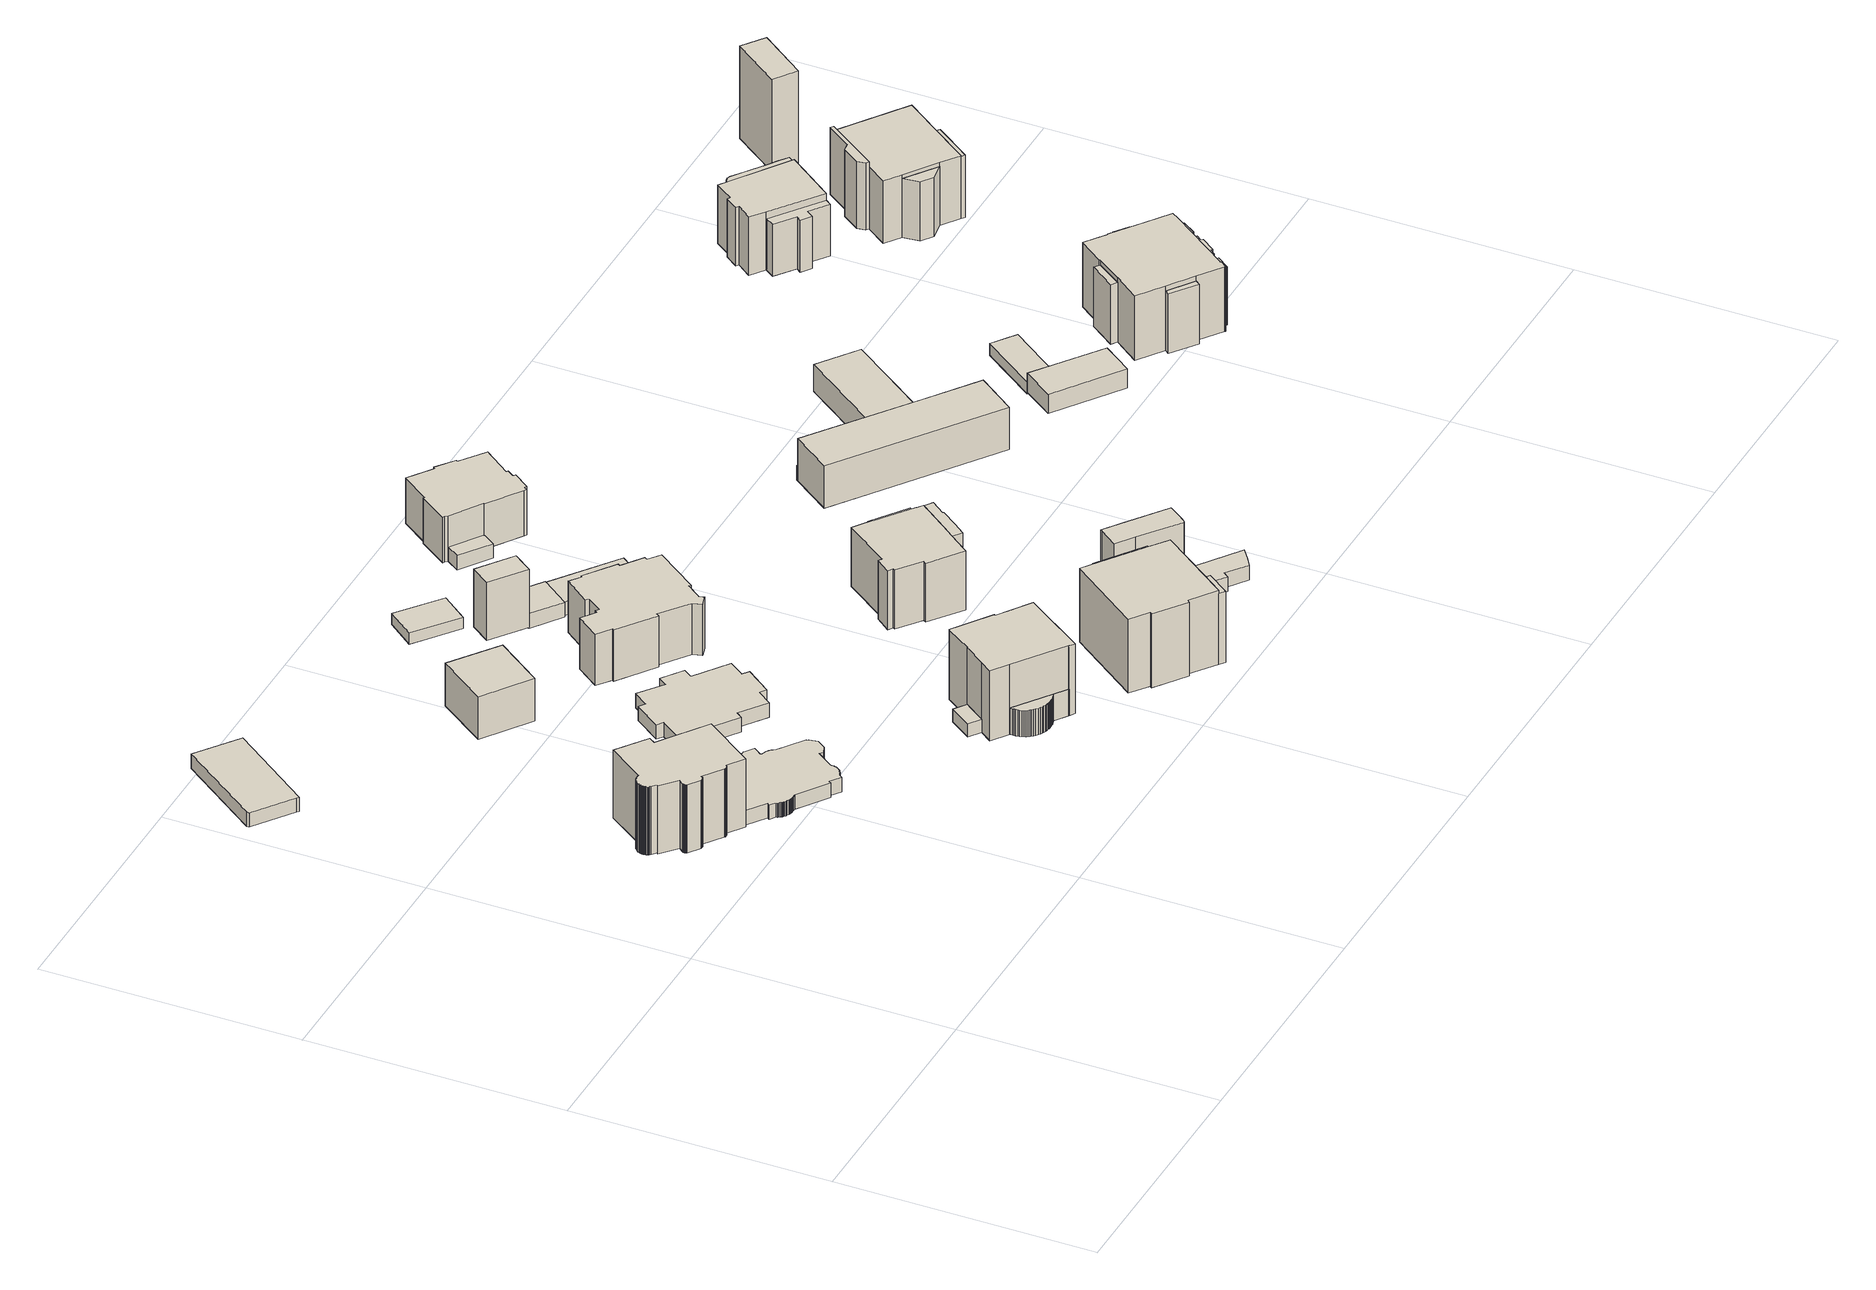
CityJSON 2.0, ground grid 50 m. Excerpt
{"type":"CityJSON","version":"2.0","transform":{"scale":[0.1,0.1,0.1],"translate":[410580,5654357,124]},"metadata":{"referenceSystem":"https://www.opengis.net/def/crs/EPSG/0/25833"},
"CityObjects":{
"building1":{"type":"Building","attributes":{"Dachtyp_tdc":"tdcFreeFormRoof","Gemeindeschluessel":14612000,"Dachneigung":44.2,"QualitaetDacherkennung":44,"Geometrietyp2DReferenz":"3000","measuredHeight":18.38,"function":"31001_9998","roofType":"5000"},"geometry":[{"type":"Solid","lod":"1","boundaries":[[[[0,1,2,3,4,5,6,7,8,9,10,11,12,13,14,15,16,17,18,19,20,21,22,23,24,25,26,27,28,29,30,31,32,33,34,35,36,37,38,39,40,41,42,43,44,45,46,47,48,49,50,51,52,53,54,55,56,57,58,59,60,61,62,63,64,65,66,67,68,69,70,71,72,73,74,75,76,77,78,79,80,81]],[[82,83,84,85,86,87,88,89,90,91,92,93,94,95,96,97,98,99,100,101,102,103,104,105,106,107,108,109,110,111,112,113,114,115,116,117,118,119,120,121,122,123,124,125,126,127,128,129,130,131,132,133,134,135,136,137,138,139,140,141,142,143,144,145,146,147,148,149,150,151,152,153,154,155,156,157,158,159,160,161,162,163]],[[81,83,82,0]],[[80,84,83,81]],[[79,85,84,80]],[[78,86,85,79]],[[77,87,86,78]],[[76,88,87,77]],[[75,89,88,76]],[[74,90,89,75]],[[73,91,90,74]],[[72,92,91,73]],[[71,93,92,72]],[[70,94,93,71]],[[69,95,94,70]],[[68,96,95,69]],[[67,97,96,68]],[[66,98,97,67]],[[65,99,98,66]],[[64,100,99,65]],[[63,101,100,64]],[[62,102,101,63]],[[61,103,102,62]],[[60,104,103,61]],[[59,105,104,60]],[[58,106,105,59]],[[57,107,106,58]],[[56,108,107,57]],[[55,109,108,56]],[[54,110,109,55]],[[53,111,110,54]],[[52,112,111,53]],[[51,113,112,52]],[[50,114,113,51]],[[49,115,114,50]],[[48,116,115,49]],[[47,117,116,48]],[[46,118,117,47]],[[45,119,118,46]],[[44,120,119,45]],[[43,121,120,44]],[[42,122,121,43]],[[41,123,122,42]],[[40,124,123,41]],[[39,125,124,40]],[[38,126,125,39]],[[37,127,126,38]],[[36,128,127,37]],[[35,129,128,36]],[[34,130,129,35]],[[33,131,130,34]],[[32,132,131,33]],[[31,133,132,32]],[[30,134,133,31]],[[29,135,134,30]],[[28,136,135,29]],[[27,137,136,28]],[[26,138,137,27]],[[25,139,138,26]],[[24,140,139,25]],[[23,141,140,24]],[[22,142,141,23]],[[21,143,142,22]],[[20,144,143,21]],[[19,145,144,20]],[[18,146,145,19]],[[17,147,146,18]],[[16,148,147,17]],[[15,149,148,16]],[[14,150,149,15]],[[13,151,150,14]],[[12,152,151,13]],[[11,153,152,12]],[[10,154,153,11]],[[9,155,154,10]],[[8,156,155,9]],[[7,157,156,8]],[[6,158,157,7]],[[5,159,158,6]],[[4,160,159,5]],[[3,161,160,4]],[[2,162,161,3]],[[1,163,162,2]],[[0,82,163,1]]]]}]},
"building2":{"type":"Building","attributes":{"Dachtyp_tdc":"tdcPolyFlatRoof","Gemeindeschluessel":14612000,"Dachneigung":0,"QualitaetDacherkennung":0,"Geometrietyp2DReferenz":"3000","BezugspunktDach":"2000","measuredHeight":3,"function":"31001_9998"},"geometry":[{"type":"Solid","lod":"1","boundaries":[[[[164,165,166,167,168,169]],[[170,171,172,173,174,175]],[[169,171,170,164]],[[168,172,171,169]],[[167,173,172,168]],[[166,174,173,167]],[[165,175,174,166]],[[164,170,175,165]]]]}]},
"building3":{"type":"Building","attributes":{"Dachtyp_tdc":"tdcPolyFlatRoof","Gemeindeschluessel":14612000,"Dachneigung":0,"QualitaetDacherkennung":0,"Geometrietyp2DReferenz":"3000","BezugspunktDach":"2000","measuredHeight":3,"function":"31001_9998"},"geometry":[{"type":"Solid","lod":"1","boundaries":[[[[176,177,178,179,180,181,182,183,184,185,186,187,188,189,190,191,192,193,194,195,196,197,198,199,200,201,202,203,204,205,206,207,208,209,210,211,212,213,214,215,216,217,218,219,220,221,222,223,224,225,226,227,228,229,230,231,232,233,234,235,236,237,238,239,240,241,242,243,244,245,246,247,248,249,250,251,252,253,254,255,256,257,258,259,260,261,262,263,264,265,266,267,268,269]],[[270,271,272,273,274,275,276,277,278,279,280,281,282,283,284,285,286,287,288,289,290,291,292,293,294,295,296,297,298,299,300,301,302,303,304,305,306,307,308,309,310,311,312,313,314,315,316,317,318,319,320,321,322,323,324,325,326,327,328,329,330,331,332,333,334,335,336,337,338,339,340,341,342,343,344,345,346,347,348,349,350,351,352,353,354,355,356,357,358,359,360,361,362,363]],[[269,271,270,176]],[[268,272,271,269]],[[267,273,272,268]],[[266,274,273,267]],[[265,275,274,266]],[[264,276,275,265]],[[263,277,276,264]],[[262,278,277,263]],[[261,279,278,262]],[[260,280,279,261]],[[259,281,280,260]],[[258,282,281,259]],[[257,283,282,258]],[[256,284,283,257]],[[255,285,284,256]],[[254,286,285,255]],[[253,287,286,254]],[[252,288,287,253]],[[251,289,288,252]],[[250,290,289,251]],[[249,291,290,250]],[[248,292,291,249]],[[247,293,292,248]],[[246,294,293,247]],[[245,295,294,246]],[[244,296,295,245]],[[243,297,296,244]],[[242,298,297,243]],[[241,299,298,242]],[[240,300,299,241]],[[239,301,300,240]],[[238,302,301,239]],[[237,303,302,238]],[[236,304,303,237]],[[235,305,304,236]],[[234,306,305,235]],[[233,307,306,234]],[[232,308,307,233]],[[231,309,308,232]],[[230,310,309,231]],[[229,311,310,230]],[[228,312,311,229]],[[227,313,312,228]],[[226,314,313,227]],[[225,315,314,226]],[[224,316,315,225]],[[223,317,316,224]],[[222,318,317,223]],[[221,319,318,222]],[[220,320,319,221]],[[219,321,320,220]],[[218,322,321,219]],[[217,323,322,218]],[[216,324,323,217]],[[215,325,324,216]],[[214,326,325,215]],[[213,327,326,214]],[[212,328,327,213]],[[211,329,328,212]],[[210,330,329,211]],[[209,331,330,210]],[[208,332,331,209]],[[207,333,332,208]],[[206,334,333,207]],[[205,335,334,206]],[[204,336,335,205]],[[203,337,336,204]],[[202,338,337,203]],[[201,339,338,202]],[[200,340,339,201]],[[199,341,340,200]],[[198,342,341,199]],[[197,343,342,198]],[[196,344,343,197]],[[195,345,344,196]],[[194,346,345,195]],[[193,347,346,194]],[[192,348,347,193]],[[191,349,348,192]],[[190,350,349,191]],[[189,351,350,190]],[[188,352,351,189]],[[187,353,352,188]],[[186,354,353,187]],[[185,355,354,186]],[[184,356,355,185]],[[183,357,356,184]],[[182,358,357,183]],[[181,359,358,182]],[[180,360,359,181]],[[179,361,360,180]],[[178,362,361,179]],[[177,363,362,178]],[[176,270,363,177]]]]}]},
"building4":{"type":"Building","attributes":{"Dachtyp_tdc":"tdcPolyFlatRoof","Gemeindeschluessel":14612000,"Dachneigung":0,"QualitaetDacherkennung":63,"Geometrietyp2DReferenz":"3000","measuredHeight":8.88,"function":"31001_9998","roofType":"1000"},"geometry":[{"type":"Solid","lod":"1","boundaries":[[[[364,365,366,367]],[[368,369,370,371]],[[367,369,368,364]],[[366,370,369,367]],[[365,371,370,366]],[[364,368,371,365]]]]}]},
"building5":{"type":"Building","attributes":{"Dachtyp_tdc":"tdcPolyFlatRoof","Gemeindeschluessel":14612000,"Dachneigung":0,"QualitaetDacherkennung":26,"Geometrietyp2DReferenz":"3000","measuredHeight":3,"function":"31001_9998","roofType":"1000"},"geometry":[{"type":"Solid","lod":"1","boundaries":[[[[372,373,374,375,376,377,378,379,380,381,382,383,384,385,386,387,388,389]],[[390,391,392,393,394,395,396,397,398,399,400,401,402,403,404,405,406,407]],[[389,391,390,372]],[[388,392,391,389]],[[387,393,392,388]],[[386,394,393,387]],[[385,395,394,386]],[[384,396,395,385]],[[383,397,396,384]],[[382,398,397,383]],[[381,399,398,382]],[[380,400,399,381]],[[379,401,400,380]],[[378,402,401,379]],[[377,403,402,378]],[[376,404,403,377]],[[375,405,404,376]],[[374,406,405,375]],[[373,407,406,374]],[[372,390,407,373]]]]}]},
"building6":{"type":"Building","attributes":{"name":"Jugendherberge Dresden Rudi Arndt","Gemeindeschluessel":14612000,"Geometrietyp2DReferenz":"3000","function":"31001_2072","roofType":"9999"},"children":["building6-1","building6-2","building6-3","building6-4"]},
"building6-1":{"type":"BuildingPart","attributes":{"Dachtyp_tdc":"tdcFreeFormRoof","Dachneigung":47.42,"QualitaetDacherkennung":12,"Geometrietyp2DReferenz":"3000","measuredHeight":7.51,"roofType":"5000"},"parents":["building6"],"geometry":[{"type":"Solid","lod":"1","boundaries":[[[[408,409,410,411,412,413,414,415,416,417,418,419,420,421,422,423,424,425,426,427,428,429,430,431,432,433,434,435,436,437,438,439]],[[440,441,442,443,444,445,446,447,448,449,450,451,452,453,454,455,456,457,458,459,460,461,462,463,464,465,466,467,468,469,470,471]],[[439,441,440,408]],[[438,442,441,439]],[[437,443,442,438]],[[436,444,443,437]],[[435,445,444,436]],[[434,446,445,435]],[[433,447,446,434]],[[432,448,447,433]],[[431,449,448,432]],[[430,450,449,431]],[[429,451,450,430]],[[428,452,451,429]],[[427,453,452,428]],[[426,454,453,427]],[[425,455,454,426]],[[424,456,455,425]],[[423,457,456,424]],[[422,458,457,423]],[[421,459,458,422]],[[420,460,459,421]],[[419,461,460,420]],[[418,462,461,419]],[[417,463,462,418]],[[416,464,463,417]],[[415,465,464,416]],[[414,466,465,415]],[[413,467,466,414]],[[412,468,467,413]],[[411,469,468,412]],[[410,470,469,411]],[[409,471,470,410]],[[408,440,471,409]]]]}]},
"building6-2":{"type":"BuildingPart","attributes":{"Dachtyp_tdc":"tdcFreeFormRoof","Dachneigung":40.85,"QualitaetDacherkennung":12,"Geometrietyp2DReferenz":"3000","measuredHeight":3.23,"roofType":"5000"},"parents":["building6"],"geometry":[{"type":"Solid","lod":"1","boundaries":[[[[472,473,474,475]],[[476,477,478,479]],[[475,476,479,472]],[[474,477,476,475]],[[473,478,477,474]],[[472,479,478,473]]]]}]},
"building6-3":{"type":"BuildingPart","attributes":{"Dachtyp_tdc":"tdcPolyFlatRoof","Dachneigung":38.37,"QualitaetDacherkennung":19,"Geometrietyp2DReferenz":"3000","measuredHeight":10.65,"roofType":"2100"},"parents":["building6"],"geometry":[{"type":"Solid","lod":"1","boundaries":[[[[480,481,482,483,484]],[[485,486,487,488,489]],[[484,486,485,480]],[[483,487,486,484]],[[482,488,487,483]],[[481,489,488,482]],[[480,485,489,481]]]]}]},
"building6-4":{"type":"BuildingPart","attributes":{"Dachtyp_tdc":"tdcHipRoof","Dachneigung":37.8,"QualitaetDacherkennung":72,"Geometrietyp2DReferenz":"3000","measuredHeight":17.43,"roofType":"3200"},"parents":["building6"],"geometry":[{"type":"Solid","lod":"1","boundaries":[[[[490,491,492,493,494,495,496,497,498,499,500,501,502,503]],[[488,487,504,505,471,470,468,506,479,478,507,508,509,489]],[[503,487,488,490]],[[502,504,487,503]],[[501,505,504,502]],[[500,471,505,501]],[[499,470,471,500]],[[498,468,470,499]],[[497,506,468,498]],[[496,479,506,497]],[[495,478,479,496]],[[494,507,478,495]],[[493,508,507,494]],[[492,509,508,493]],[[491,489,509,492]],[[490,488,489,491]]]]}]},
"building7":{"type":"Building","attributes":{"Dachtyp_tdc":"tdcFreeFormRoof","Gemeindeschluessel":14612000,"Dachneigung":11.04,"QualitaetDacherkennung":27,"Geometrietyp2DReferenz":"3000","measuredHeight":12.8,"function":"31001_9998","roofType":"5000"},"geometry":[{"type":"Solid","lod":"1","boundaries":[[[[510,511,512,513,514,515,516,517,518,519,520,521,522,523,524,525,526,527,528,529,530,531,532,533,534]],[[535,536,537,538,539,540,541,542,543,544,545,546,547,548,549,550,551,552,553,554,555,556,557,558,559]],[[534,536,535,510]],[[533,537,536,534]],[[532,538,537,533]],[[531,539,538,532]],[[530,540,539,531]],[[529,541,540,530]],[[528,542,541,529]],[[527,543,542,528]],[[526,544,543,527]],[[525,545,544,526]],[[524,546,545,525]],[[523,547,546,524]],[[522,548,547,523]],[[521,549,548,522]],[[520,550,549,521]],[[519,551,550,520]],[[518,552,551,519]],[[517,553,552,518]],[[516,554,553,517]],[[515,555,554,516]],[[514,556,555,515]],[[513,557,556,514]],[[512,558,557,513]],[[511,559,558,512]],[[510,535,559,511]]]]}]},
"building8":{"type":"Building","attributes":{"Dachtyp_tdc":"tdcPolyFlatRoof","Gemeindeschluessel":14612000,"Dachneigung":0,"QualitaetDacherkennung":65,"Geometrietyp2DReferenz":"3000","measuredHeight":2.31,"function":"31001_9998","roofType":"1000"},"geometry":[{"type":"Solid","lod":"1","boundaries":[[[[560,561,562,563]],[[564,565,566,567]],[[563,565,564,560]],[[562,566,565,563]],[[561,567,566,562]],[[560,564,567,561]]]]}]},
"building9":{"type":"Building","attributes":{"Dachtyp_tdc":"tdcFreeFormRoof","Gemeindeschluessel":14612000,"Dachneigung":57.06,"QualitaetDacherkennung":6,"Geometrietyp2DReferenz":"3000","measuredHeight":13.93,"function":"31001_9998","roofType":"5000"},"geometry":[{"type":"Solid","lod":"1","boundaries":[[[[568,569,570,571,572]],[[573,574,575,576,577]],[[572,574,573,568]],[[571,575,574,572]],[[570,576,575,571]],[[569,577,576,570]],[[568,573,577,569]]]]}]},
"building10":{"type":"Building","attributes":{"Gemeindeschluessel":14612000,"Geometrietyp2DReferenz":"3000","function":"31001_9998","roofType":"9999"},"children":["building10-1","building10-2","building10-3"]},
"building10-1":{"type":"BuildingPart","attributes":{"Dachtyp_tdc":"tdcPolyFlatRoof","Dachneigung":33.02,"QualitaetDacherkennung":59,"Geometrietyp2DReferenz":"3000","measuredHeight":15.02,"roofType":"2100"},"parents":["building10"],"geometry":[{"type":"Solid","lod":"1","boundaries":[[[[578,579,580,581]],[[582,583,584,585]],[[580,583,582,581]],[[579,584,583,580]],[[578,585,584,579]],[[581,582,585,578]]]]}]},
"building10-2":{"type":"BuildingPart","attributes":{"Dachtyp_tdc":"tdcPolyFlatRoof","Dachneigung":0,"QualitaetDacherkennung":23,"Geometrietyp2DReferenz":"3000","measuredHeight":14.77,"roofType":"1000"},"parents":["building10"],"geometry":[{"type":"Solid","lod":"1","boundaries":[[[[586,587,588,589]],[[590,591,592,593]],[[589,591,590,586]],[[588,592,591,589]],[[587,593,592,588]],[[586,590,593,587]]]]}]},
"building10-3":{"type":"BuildingPart","attributes":{"Dachtyp_tdc":"tdcCutTentRoof","Dachneigung":0.164,"QualitaetDacherkennung":72,"Geometrietyp2DReferenz":"3000","measuredHeight":16.91,"roofType":"9999"},"parents":["building10"],"geometry":[{"type":"Solid","lod":"1","boundaries":[[[[594,595,596,597,598,599,600,601,602,603,604]],[[582,585,605,593,592,606,607,608,609,610,611]],[[603,585,582,604]],[[602,605,585,603]],[[601,593,605,602]],[[600,592,593,601]],[[599,606,592,600]],[[598,607,606,599]],[[597,608,607,598]],[[596,609,608,597]],[[595,610,609,596]],[[594,611,610,595]],[[604,582,611,594]]]]}]},
"building11":{"type":"Building","attributes":{"Dachtyp_tdc":"tdcPolyFlatRoof","Gemeindeschluessel":14612000,"Dachneigung":3.14,"QualitaetDacherkennung":82,"Geometrietyp2DReferenz":"3000","measuredHeight":3.3,"function":"31001_9998","roofType":"2100"},"geometry":[{"type":"Solid","lod":"1","boundaries":[[[[612,613,614,615,616,617,618]],[[619,620,621,622,623,624,625]],[[618,620,619,612]],[[617,621,620,618]],[[616,622,621,617]],[[615,623,622,616]],[[614,624,623,615]],[[613,625,624,614]],[[612,619,625,613]]]]}]},
"building12":{"type":"Building","attributes":{"Dachtyp_tdc":"tdcPolyFlatRoof","Gemeindeschluessel":14612000,"Dachneigung":3.6,"QualitaetDacherkennung":87,"Geometrietyp2DReferenz":"3000","measuredHeight":3.09,"function":"31001_9998","roofType":"2100"},"geometry":[{"type":"Solid","lod":"1","boundaries":[[[[626,627,628,629]],[[630,631,632,633]],[[629,631,630,626]],[[628,632,631,629]],[[627,633,632,628]],[[626,630,633,627]]]]}]},
"building13":{"type":"Building","attributes":{"Gemeindeschluessel":14612000,"Geometrietyp2DReferenz":"3000","function":"31001_9998","roofType":"9999"},"children":["building13-1","building13-2","building13-3"]},
"building13-1":{"type":"BuildingPart","attributes":{"Dachtyp_tdc":"tdcPolyFlatRoof","Dachneigung":30.3,"QualitaetDacherkennung":57,"Geometrietyp2DReferenz":"3000","measuredHeight":11.58,"roofType":"2100"},"parents":["building13"],"geometry":[{"type":"Solid","lod":"1","boundaries":[[[[634,635,636,637,638]],[[639,640,641,642,643]],[[638,640,639,634]],[[637,641,640,638]],[[636,642,641,637]],[[635,643,642,636]],[[634,639,643,635]]]]}]},
"building13-2":{"type":"BuildingPart","attributes":{"Dachtyp_tdc":"tdcGableRoof","Dachneigung":25.92,"QualitaetDacherkennung":40,"Geometrietyp2DReferenz":"3000","measuredHeight":13.96,"roofType":"3100"},"parents":["building13"],"geometry":[{"type":"Solid","lod":"1","boundaries":[[[[644,645,646,647,648,649,650,651]],[[652,653,654,655,656,657,658,659]],[[651,653,652,644]],[[650,654,653,651]],[[649,655,654,650]],[[648,656,655,649]],[[647,657,656,648]],[[646,658,657,647]],[[645,659,658,646]],[[644,652,659,645]]]]}]},
"building13-3":{"type":"BuildingPart","attributes":{"Dachtyp_tdc":"tdcHipAndGableRoof","Dachneigung":30.83,"QualitaetDacherkennung":57,"Geometrietyp2DReferenz":"3000","measuredHeight":14.76,"roofType":"5000"},"parents":["building13"],"geometry":[{"type":"Solid","lod":"1","boundaries":[[[[660,661,662,663,664,665,666,667,668,669,670,671,672,673,674,675]],[[643,676,653,677,659,678,679,680,681,682,683,684,685,686,640,639]],[[675,676,643,660]],[[674,653,676,675]],[[673,677,653,674]],[[672,659,677,673]],[[671,678,659,672]],[[670,679,678,671]],[[669,680,679,670]],[[668,681,680,669]],[[667,682,681,668]],[[666,683,682,667]],[[665,684,683,666]],[[664,685,684,665]],[[663,686,685,664]],[[662,640,686,663]],[[661,639,640,662]],[[660,643,639,661]]]]}]},
"building14":{"type":"Building","attributes":{"Gemeindeschluessel":14612000,"Geometrietyp2DReferenz":"3000","function":"31001_9998","roofType":"9999"},"children":["building14-1","building14-2"]},
"building14-1":{"type":"BuildingPart","attributes":{"Dachtyp_tdc":"tdcGableRoof","Dachneigung":65.43,"QualitaetDacherkennung":2,"Geometrietyp2DReferenz":"3000","measuredHeight":12.08,"roofType":"3100"},"parents":["building14"],"geometry":[{"type":"Solid","lod":"1","boundaries":[[[[687,688,689,690,691,692]],[[693,694,695,696,697,698]],[[692,694,693,687]],[[691,695,694,692]],[[690,696,695,691]],[[689,697,696,690]],[[688,698,697,689]],[[687,693,698,688]]]]}]},
"building14-2":{"type":"BuildingPart","attributes":{"Dachtyp_tdc":"tdcFreeFormRoof","Dachneigung":54.62,"QualitaetDacherkennung":2,"Geometrietyp2DReferenz":"3000","measuredHeight":15.51,"roofType":"5000"},"parents":["building14"],"geometry":[{"type":"Solid","lod":"1","boundaries":[[[[699,700,701,702,703,704,705,706,707,708]],[[709,710,711,712,713,714,694,715,698,716]],[[708,710,709,699]],[[707,711,710,708]],[[706,712,711,707]],[[705,713,712,706]],[[704,714,713,705]],[[703,694,714,704]],[[702,715,694,703]],[[701,698,715,702]],[[700,716,698,701]],[[699,709,716,700]]]]}]},
"building15":{"type":"Building","attributes":{"Dachtyp_tdc":"tdcPolyFlatRoof","Gemeindeschluessel":14612000,"Dachneigung":5.26,"QualitaetDacherkennung":83,"Geometrietyp2DReferenz":"3000","measuredHeight":3.34,"function":"31001_9998","roofType":"2100"},"geometry":[{"type":"Solid","lod":"1","boundaries":[[[[717,718,719,720,721,722,723,724,725]],[[726,727,728,729,730,731,732,733,734]],[[725,727,726,717]],[[724,728,727,725]],[[723,729,728,724]],[[722,730,729,723]],[[721,731,730,722]],[[720,732,731,721]],[[719,733,732,720]],[[718,734,733,719]],[[717,726,734,718]]]]}]},
"building16":{"type":"Building","attributes":{"Gemeindeschluessel":14612000,"Geometrietyp2DReferenz":"3000","function":"31001_9998","roofType":"9999"},"children":["building16-1","building16-2"]},
"building16-1":{"type":"BuildingPart","attributes":{"Dachtyp_tdc":"tdcFreeFormRoof","Dachneigung":28.33,"QualitaetDacherkennung":79,"Geometrietyp2DReferenz":"3000","measuredHeight":11.58,"roofType":"5000"},"parents":["building16"],"geometry":[{"type":"Solid","lod":"1","boundaries":[[[[735,736,737,738,739,740,741,742,743,744,745,746,747,748,749,750,751,752,753,754,755]],[[756,757,758,759,760,761,762,763,764,765,766,767,768,769,770,771,772,773,774,775,776]],[[755,757,756,735]],[[754,758,757,755]],[[753,759,758,754]],[[752,760,759,753]],[[751,761,760,752]],[[750,762,761,751]],[[749,763,762,750]],[[748,764,763,749]],[[747,765,764,748]],[[746,766,765,747]],[[745,767,766,746]],[[744,768,767,745]],[[743,769,768,744]],[[742,770,769,743]],[[741,771,770,742]],[[740,772,771,741]],[[739,773,772,740]],[[738,774,773,739]],[[737,775,774,738]],[[736,776,775,737]],[[735,756,776,736]]]]}]},
"building16-2":{"type":"BuildingPart","attributes":{"Dachtyp_tdc":"tdcFreeFormRoof","Dachneigung":30.94,"QualitaetDacherkennung":11,"Geometrietyp2DReferenz":"3000","measuredHeight":3.41,"roofType":"5000"},"parents":["building16"],"geometry":[{"type":"Solid","lod":"1","boundaries":[[[[777,778,779,780]],[[772,781,782,773]],[[780,781,772,777]],[[779,782,781,780]],[[778,773,782,779]],[[777,772,773,778]]]]}]},
"building17":{"type":"Building","attributes":{"Gemeindeschluessel":14612000,"Geometrietyp2DReferenz":"3000","function":"31001_9998","roofType":"9999"},"children":["building17-1","building17-2","building17-3","building17-4"]},
"building17-1":{"type":"BuildingPart","attributes":{"Dachtyp_tdc":"tdcHipRoof","Dachneigung":24.97,"QualitaetDacherkennung":90,"Geometrietyp2DReferenz":"3000","measuredHeight":6.77,"roofType":"3200"},"parents":["building17"],"geometry":[{"type":"Solid","lod":"1","boundaries":[[[[783,784,785,786]],[[787,788,789,790]],[[786,788,787,783]],[[785,789,788,786]],[[784,790,789,785]],[[783,787,790,784]]]]}]},
"building17-2":{"type":"BuildingPart","attributes":{"Dachtyp_tdc":"tdcHipRoof","Dachneigung":25.05,"QualitaetDacherkennung":90,"Geometrietyp2DReferenz":"3000","measuredHeight":9.9,"roofType":"3200"},"parents":["building17"],"geometry":[{"type":"Solid","lod":"1","boundaries":[[[[791,792,793,794,795]],[[796,797,798,799,800]],[[795,797,796,791]],[[794,798,797,795]],[[793,799,798,794]],[[792,800,799,793]],[[791,796,800,792]]]]}]},
"building17-3":{"type":"BuildingPart","attributes":{"Dachtyp_tdc":"tdcPolyFlatRoof","Dachneigung":0,"QualitaetDacherkennung":0,"Geometrietyp2DReferenz":"3000","measuredHeight":3.09,"roofType":"9999"},"parents":["building17"],"geometry":[{"type":"Solid","lod":"1","boundaries":[[[[801,802,803,804,805]],[[800,806,807,808,796]],[[805,806,800,801]],[[804,807,806,805]],[[803,808,807,804]],[[802,796,808,803]],[[801,800,796,802]]]]}]},
"building17-4":{"type":"BuildingPart","attributes":{"Dachtyp_tdc":"tdcPolyFlatRoof","Dachneigung":0,"QualitaetDacherkennung":68,"Geometrietyp2DReferenz":"3000","measuredHeight":4.33,"roofType":"1000"},"parents":["building17"],"geometry":[{"type":"Solid","lod":"1","boundaries":[[[[809,810,811,812]],[[807,813,790,808]],[[812,813,807,809]],[[811,790,813,812]],[[810,808,790,811]],[[809,807,808,810]]]]}]},
"building18":{"type":"Building","attributes":{"Dachtyp_tdc":"tdcPolyFlatRoof","Gemeindeschluessel":14612000,"Dachneigung":5.03,"QualitaetDacherkennung":86,"Geometrietyp2DReferenz":"3000","measuredHeight":4.39,"function":"31001_9998","roofType":"2100"},"geometry":[{"type":"Solid","lod":"1","boundaries":[[[[814,815,816,817,818]],[[819,820,821,822,823]],[[818,820,819,814]],[[817,821,820,818]],[[816,822,821,817]],[[815,823,822,816]],[[814,819,823,815]]]]}]},
"building19":{"type":"Building","attributes":{"Dachtyp_tdc":"tdcPolyFlatRoof","Gemeindeschluessel":14612000,"Dachneigung":2.68,"QualitaetDacherkennung":86,"Geometrietyp2DReferenz":"3000","measuredHeight":2.56,"function":"31001_9998","roofType":"2100"},"geometry":[{"type":"Solid","lod":"1","boundaries":[[[[824,825,826,827,828,829]],[[830,831,832,833,834,835]],[[829,831,830,824]],[[828,832,831,829]],[[827,833,832,828]],[[826,834,833,827]],[[825,835,834,826]],[[824,830,835,825]]]]}]},
"building20":{"type":"Building","attributes":{"Gemeindeschluessel":14612000,"Geometrietyp2DReferenz":"3000","function":"31001_9998","roofType":"9999"},"children":["building20-1","building20-2","building20-3","building20-4","building20-5"]},
"building20-1":{"type":"BuildingPart","attributes":{"Dachtyp_tdc":"tdcPolyFlatRoof","Dachneigung":27.29,"QualitaetDacherkennung":59,"Geometrietyp2DReferenz":"3000","measuredHeight":12.54,"roofType":"2100"},"parents":["building20"],"geometry":[{"type":"Solid","lod":"1","boundaries":[[[[836,837,838,839,840,841,842,843,844,845,846,847,848,849,850,851,852]],[[853,854,855,856,857,858,859,860,861,862,863,864,865,866,867,868,869]],[[852,854,853,836]],[[851,855,854,852]],[[850,856,855,851]],[[849,857,856,850]],[[848,858,857,849]],[[847,859,858,848]],[[846,860,859,847]],[[845,861,860,846]],[[844,862,861,845]],[[843,863,862,844]],[[842,864,863,843]],[[841,865,864,842]],[[840,866,865,841]],[[839,867,866,840]],[[838,868,867,839]],[[837,869,868,838]],[[836,853,869,837]]]]}]},
"building20-2":{"type":"BuildingPart","attributes":{"Dachtyp_tdc":"tdcPolyFlatRoof","Dachneigung":21.22,"QualitaetDacherkennung":57,"Geometrietyp2DReferenz":"3000","measuredHeight":12.6,"roofType":"2100"},"parents":["building20"],"geometry":[{"type":"Solid","lod":"1","boundaries":[[[[870,871,872,873]],[[874,875,876,877]],[[873,875,874,870]],[[872,876,875,873]],[[871,877,876,872]],[[870,874,877,871]]]]}]},
"building20-3":{"type":"BuildingPart","attributes":{"Dachtyp_tdc":"tdcPolyFlatRoof","Dachneigung":23,"QualitaetDacherkennung":43,"Geometrietyp2DReferenz":"3000","measuredHeight":12.65,"roofType":"2100"},"parents":["building20"],"geometry":[{"type":"Solid","lod":"1","boundaries":[[[[878,879,880,881,882,883,884,885]],[[886,887,888,889,890,891,892,893]],[[885,887,886,878]],[[884,888,887,885]],[[883,889,888,884]],[[882,890,889,883]],[[881,891,890,882]],[[880,892,891,881]],[[879,893,892,880]],[[878,886,893,879]]]]}]},
"building20-4":{"type":"BuildingPart","attributes":{"Dachtyp_tdc":"tdcPolyFlatRoof","Dachneigung":21.14,"QualitaetDacherkennung":67,"Geometrietyp2DReferenz":"3000","measuredHeight":12.65,"roofType":"2100"},"parents":["building20"],"geometry":[{"type":"Solid","lod":"1","boundaries":[[[[894,895,896,897,898]],[[899,900,901,902,903]],[[898,900,899,894]],[[897,901,900,898]],[[896,902,901,897]],[[895,903,902,896]],[[894,899,903,895]]]]}]},
"building20-5":{"type":"BuildingPart","attributes":{"Dachtyp_tdc":"tdcCutTentRoof","Dachneigung":23.29,"QualitaetDacherkennung":78,"Geometrietyp2DReferenz":"3000","measuredHeight":14.92,"roofType":"9999"},"parents":["building20"],"geometry":[{"type":"Solid","lod":"1","boundaries":[[[[904,905,906,907,908,909,910,911,912,913,914,915,916,917,918,919]],[[903,902,920,921,893,892,922,855,854,853,923,924,876,875,925,899]],[[919,902,903,904]],[[918,920,902,919]],[[917,921,920,918]],[[916,893,921,917]],[[915,892,893,916]],[[914,922,892,915]],[[913,855,922,914]],[[912,854,855,913]],[[911,853,854,912]],[[910,923,853,911]],[[909,924,923,910]],[[908,876,924,909]],[[907,875,876,908]],[[906,925,875,907]],[[905,899,925,906]],[[904,903,899,905]]]]}]},
"building21":{"type":"Building","attributes":{"Gemeindeschluessel":14612000,"Geometrietyp2DReferenz":"3000","function":"31001_9998","roofType":"9999"},"children":["building21-1","building21-2","building21-3","building21-4"]},
"building21-1":{"type":"BuildingPart","attributes":{"Dachtyp_tdc":"tdcFreeFormRoof","Dachneigung":10.33,"QualitaetDacherkennung":26,"Geometrietyp2DReferenz":"3000","measuredHeight":12.46,"roofType":"5000"},"parents":["building21"],"geometry":[{"type":"Solid","lod":"1","boundaries":[[[[926,927,928,929,930,931,932,933,934,935,936,937,938,939,940,941,942,943,944,945,946,947,948,949]],[[950,951,952,953,954,955,956,957,958,959,960,961,962,963,964,965,966,967,968,969,970,971,972,973]],[[949,951,950,926]],[[948,952,951,949]],[[947,953,952,948]],[[946,954,953,947]],[[945,955,954,946]],[[944,956,955,945]],[[943,957,956,944]],[[942,958,957,943]],[[941,959,958,942]],[[940,960,959,941]],[[939,961,960,940]],[[938,962,961,939]],[[937,963,962,938]],[[936,964,963,937]],[[935,965,964,936]],[[934,966,965,935]],[[933,967,966,934]],[[932,968,967,933]],[[931,969,968,932]],[[930,970,969,931]],[[929,971,970,930]],[[928,972,971,929]],[[927,973,972,928]],[[926,950,973,927]]]]}]},
"building21-2":{"type":"BuildingPart","attributes":{"Dachtyp_tdc":"tdcCutTentRoof","Dachneigung":37.23,"QualitaetDacherkennung":50,"Geometrietyp2DReferenz":"3000","measuredHeight":13.93,"roofType":"9999"},"parents":["building21"],"geometry":[{"type":"Solid","lod":"1","boundaries":[[[[974,975,976,977,978,979,980,981,982,983]],[[984,985,986,987,988,989,990,991,971,970]],[[983,985,984,974]],[[982,986,985,983]],[[981,987,986,982]],[[980,988,987,981]],[[979,989,988,980]],[[978,990,989,979]],[[977,991,990,978]],[[976,971,991,977]],[[975,970,971,976]],[[974,984,970,975]]]]}]},
"building21-3":{"type":"BuildingPart","attributes":{"Dachtyp_tdc":"tdcGableRoof","Dachneigung":67,"QualitaetDacherkennung":6,"Geometrietyp2DReferenz":"3000","measuredHeight":13.12,"roofType":"3100"},"parents":["building21"],"geometry":[{"type":"Solid","lod":"1","boundaries":[[[[992,993,994,995]],[[996,997,968,966]],[[995,996,966,992]],[[994,997,996,995]],[[993,968,997,994]],[[992,966,968,993]]]]}]},
"building21-4":{"type":"BuildingPart","attributes":{"Dachtyp_tdc":"tdcPolyFlatRoof","Dachneigung":32.56,"QualitaetDacherkennung":48,"Geometrietyp2DReferenz":"3000","measuredHeight":11.84,"roofType":"2100"},"parents":["building21"],"geometry":[{"type":"Solid","lod":"1","boundaries":[[[[998,999,1000,1001,1002,1003,1004,1005]],[[985,984,1006,1007,1008,1009,1010,1011]],[[1005,984,985,998]],[[1004,1006,984,1005]],[[1003,1007,1006,1004]],[[1002,1008,1007,1003]],[[1001,1009,1008,1002]],[[1000,1010,1009,1001]],[[999,1011,1010,1000]],[[998,985,1011,999]]]]}]},
"building22":{"type":"Building","attributes":{"Gemeindeschluessel":14612000,"Geometrietyp2DReferenz":"3000","function":"31001_9998","roofType":"9999"},"children":["building22-1","building22-2","building22-3","building22-4"]},
"building22-1":{"type":"BuildingPart","attributes":{"Dachtyp_tdc":"tdcFreeFormRoof","Dachneigung":66.5,"QualitaetDacherkennung":25,"Geometrietyp2DReferenz":"3000","measuredHeight":13.68,"roofType":"5000"},"parents":["building22"],"geometry":[{"type":"Solid","lod":"1","boundaries":[[[[1012,1013,1014,1015]],[[1016,1017,1018,1019]],[[1015,1017,1016,1012]],[[1014,1018,1017,1015]],[[1013,1019,1018,1014]],[[1012,1016,1019,1013]]]]}]},
"building22-2":{"type":"BuildingPart","attributes":{"Dachtyp_tdc":"tdcFreeFormRoof","Dachneigung":78.06,"QualitaetDacherkennung":32,"Geometrietyp2DReferenz":"3000","measuredHeight":13.84,"roofType":"5000"},"parents":["building22"],"geometry":[{"type":"Solid","lod":"1","boundaries":[[[[1020,1021,1022,1023]],[[1024,1025,1026,1027]],[[1023,1025,1024,1020]],[[1022,1026,1025,1023]],[[1021,1027,1026,1022]],[[1020,1024,1027,1021]]]]}]},
"building22-3":{"type":"BuildingPart","attributes":{"Dachtyp_tdc":"tdcPolyFlatRoof","Dachneigung":11.63,"QualitaetDacherkennung":36,"Geometrietyp2DReferenz":"3000","measuredHeight":14.15,"roofType":"2100"},"parents":["building22"],"geometry":[{"type":"Solid","lod":"1","boundaries":[[[[1028,1029,1030,1031,1032,1033,1034]],[[1035,1036,1037,1038,1039,1040,1041]],[[1034,1036,1035,1028]],[[1033,1037,1036,1034]],[[1032,1038,1037,1033]],[[1031,1039,1038,1032]],[[1030,1040,1039,1031]],[[1029,1041,1040,1030]],[[1028,1035,1041,1029]]]]}]},
"building22-4":{"type":"BuildingPart","attributes":{"Dachtyp_tdc":"tdcCutGableRoof","Dachneigung":0.624,"QualitaetDacherkennung":39,"Geometrietyp2DReferenz":"3000","measuredHeight":14.17,"roofType":"9999"},"parents":["building22"],"geometry":[{"type":"Solid","lod":"1","boundaries":[[[[1042,1043,1044,1045,1046,1047,1048,1049]],[[1050,1024,1027,1016,1019,1051,1041,1040]],[[1049,1024,1050,1042]],[[1048,1027,1024,1049]],[[1047,1016,1027,1048]],[[1046,1019,1016,1047]],[[1045,1051,1019,1046]],[[1044,1041,1051,1045]],[[1043,1040,1041,1044]],[[1042,1050,1040,1043]]]]}]},
"building23":{"type":"Building","attributes":{"Dachtyp_tdc":"tdcFreeFormRoof","Gemeindeschluessel":14612000,"Dachneigung":67.19,"QualitaetDacherkennung":4,"Geometrietyp2DReferenz":"3000","measuredHeight":22.42,"function":"31001_9998","roofType":"5000"},"geometry":[{"type":"Solid","lod":"1","boundaries":[[[[1052,1053,1054,1055]],[[1056,1057,1058,1059]],[[1055,1057,1056,1052]],[[1054,1058,1057,1055]],[[1053,1059,1058,1054]],[[1052,1056,1059,1053]]]]}]}
},
"vertices":[
[301,710,205],[309,722,205],[251,764,205],[201,692,205],[199,693,205],[197,693,205],[196,693,205],[194,693,205],[193,693,205],[192,692,205],[190,692,205],[189,692,205],[187,691,205],[186,690,205],[185,690,205],[184,689,205],[183,688,205],[182,687,205],[181,686,205],[180,685,205],[178,683,205],[178,681,205],[177,680,205],[176,679,205],[176,677,205],[176,676,205],[175,674,205],[175,673,205],[175,672,205],[175,670,205],[176,669,205],[176,667,205],[176,666,205],[177,664,205],[177,663,205],[178,662,205],[179,661,205],[180,659,205],[189,652,205],[186,649,205],[217,622,205],[210,613,205],[210,612,205],[209,612,205],[209,611,205],[209,610,205],[209,609,205],[209,608,205],[209,607,205],[210,607,205],[210,606,205],[210,605,205],[233,589,205],[234,589,205],[235,589,205],[236,589,205],[237,589,205],[238,589,205],[239,589,205],[240,590,205],[241,590,205],[241,591,205],[242,591,205],[242,592,205],[243,592,205],[243,593,205],[243,594,205],[280,567,205],[281,566,205],[282,566,205],[283,566,205],[284,566,205],[285,566,205],[286,566,205],[287,566,205],[288,567,205],[289,568,205],[290,568,205],[290,569,205],[291,570,205],[323,547,205],[393,645,205],[301,710,63],[393,645,63],[323,547,63],[291,570,63],[290,569,63],[290,568,63],[289,568,63],[288,567,63],[287,566,63],[286,566,63],[285,566,63],[284,566,63],[283,566,63],[282,566,63],[281,566,63],[280,567,63],[243,594,63],[243,593,63],[243,592,63],[242,592,63],[242,591,63],[241,591,63],[241,590,63],[240,590,63],[239,589,63],[238,589,63],[237,589,63],[236,589,63],[235,589,63],[234,589,63],[233,589,63],[210,605,63],[210,606,63],[210,607,63],[209,607,63],[209,608,63],[209,609,63],[209,610,63],[209,611,63],[209,612,63],[210,612,63],[210,613,63],[217,622,63],[186,649,63],[189,652,63],[180,659,63],[179,661,63],[178,662,63],[177,663,63],[177,664,63],[176,666,63],[176,667,63],[176,669,63],[175,670,63],[175,672,63],[175,673,63],[175,674,63],[176,676,63],[176,677,63],[176,679,63],[177,680,63],[178,681,63],[178,683,63],[180,685,63],[181,686,63],[182,687,63],[183,688,63],[184,689,63],[185,690,63],[186,690,63],[187,691,63],[189,692,63],[190,692,63],[192,692,63],[193,693,63],[194,693,63],[196,693,63],[197,693,63],[199,693,63],[201,692,63],[251,764,63],[309,722,63],
[5,1336,61],[80,1281,61],[83,1278,61],[203,1440,61],[122,1500,61],[5,1341,61],[5,1336,31],[5,1341,31],[122,1500,31],[203,1440,31],[83,1278,31],[80,1281,31],
[323,547,97],[358,522,97],[355,518,97],[366,510,97],[367,507,97],[368,506,97],[370,504,97],[371,502,97],[372,500,97],[374,499,97],[375,498,97],[377,496,97],[380,495,97],[383,493,97],[385,492,97],[387,492,97],[389,491,97],[391,491,97],[393,491,97],[395,491,97],[397,491,97],[401,491,97],[459,450,97],[462,455,97],[482,440,97],[487,447,97],[489,448,97],[491,448,97],[492,449,97],[494,449,97],[495,450,97],[496,451,97],[498,451,97],[499,452,97],[500,453,97],[501,455,97],[502,456,97],[504,458,97],[504,459,97],[505,460,97],[506,462,97],[506,463,97],[506,465,97],[507,466,97],[507,468,97],[507,469,97],[507,471,97],[507,472,97],[507,473,97],[530,505,97],[537,500,97],[551,505,97],[563,522,97],[560,539,97],[557,541,97],[558,543,97],[509,578,97],[508,580,97],[506,582,97],[505,584,97],[504,585,97],[502,587,97],[500,588,97],[498,590,97],[496,591,97],[494,591,97],[492,592,97],[490,593,97],[488,593,97],[486,596,97],[498,612,97],[481,624,97],[479,625,97],[477,625,97],[475,625,97],[474,626,97],[472,626,97],[470,626,97],[469,625,97],[467,625,97],[465,624,97],[463,624,97],[462,623,97],[460,622,97],[459,621,97],[458,620,97],[456,619,97],[455,618,97],[442,627,97],[452,641,97],[415,668,97],[405,654,97],[401,657,97],[393,645,97],[323,547,67],[393,645,67],[401,657,67],[405,654,67],[415,668,67],[452,641,67],[442,627,67],[455,618,67],[456,619,67],[458,620,67],[459,621,67],[460,622,67],[462,623,67],[463,624,67],[465,624,67],[467,625,67],[469,625,67],[470,626,67],[472,626,67],[474,626,67],[475,625,67],[477,625,67],[479,625,67],[481,624,67],[498,612,67],[486,596,67],[488,593,67],[490,593,67],[492,592,67],[494,591,67],[496,591,67],[498,590,67],[500,588,67],[502,587,67],[504,585,67],[505,584,67],[506,582,67],[508,580,67],[509,578,67],[558,543,67],[557,541,67],[560,539,67],[563,522,67],[551,505,67],[537,500,67],[530,505,67],[507,473,67],[507,472,67],[507,471,67],[507,469,67],[507,468,67],[507,466,67],[506,465,67],[506,463,67],[506,462,67],[505,460,67],[504,459,67],[504,458,67],[502,456,67],[501,455,67],[500,453,67],[499,452,67],[498,451,67],[496,451,67],[495,450,67],[494,449,67],[492,449,67],[491,448,67],[489,448,67],[487,447,67],[482,440,67],[462,455,67],[459,450,67],[401,491,67],[397,491,67],[395,491,67],[393,491,67],[391,491,67],[389,491,67],[387,492,67],[385,492,67],[383,493,67],[380,495,67],[377,496,67],[375,498,67],[374,499,67],[372,500,67],[371,502,67],[370,504,67],[368,506,67],[367,507,67],[366,510,67],[355,518,67],[358,522,67],
[464,1011,146],[531,1103,146],[441,1169,146],[374,1076,146],[464,1011,57],[374,1076,57],[441,1169,57],[531,1103,57],
[480,747,91],[579,675,91],[588,687,91],[639,650,91],[660,679,91],[672,670,91],[709,720,91],[697,729,91],[718,759,91],[654,805,91],[666,822,91],[626,851,91],[614,834,91],[568,869,91],[547,840,91],[535,849,91],[498,798,91],[510,789,91],[480,747,61],[510,789,61],[498,798,61],[535,849,61],[547,840,61],[568,869,61],[614,834,61],[626,851,61],[666,822,61],[654,805,61],[718,759,61],[697,729,61],[709,720,61],[672,670,61],[660,679,61],[639,650,61],[588,687,61],[579,675,61],
[823,200,125],[848,182,125],[849,182,125],[824,200,125],[755,250,125],[755,245,125],[755,242,125],[755,239,125],[756,235,125],[756,232,125],[758,228,125],[759,225,125],[760,222,125],[762,219,125],[764,216,125],[766,214,125],[768,211,125],[771,209,125],[775,205,125],[779,203,125],[782,201,125],[785,200,125],[788,198,125],[791,197,125],[795,197,125],[798,196,125],[802,196,125],[805,196,125],[809,196,125],[812,196,125],[815,197,125],[819,198,125],[823,200,70],[819,198,70],[815,197,70],[812,196,70],[809,196,70],[805,196,70],[802,196,70],[798,196,70],[795,197,70],[791,197,70],[788,198,70],[785,200,70],[782,201,70],[779,203,70],[775,205,70],[771,209,70],[768,211,70],[766,214,70],[764,216,70],[762,219,70],[760,222,70],[759,225,70],[758,228,70],[756,232,70],[756,235,70],[755,239,70],[755,242,70],[755,245,70],[755,250,70],[824,200,70],[849,182,70],[848,182,70],
[740,296,97],[770,338,97],[747,354,97],[718,312,97],[718,312,70],[747,354,70],[770,338,70],[740,296,70],
[889,352,168],[878,337,168],[877,335,168],[901,318,168],[913,336,168],[889,352,70],[913,336,70],[901,318,70],[877,335,70],[878,337,70],
[877,335,216],[878,337,216],[806,388,216],[804,386,216],[770,337,216],[770,338,216],[740,296,216],[723,273,216],[755,250,216],[849,182,216],[848,182,216],[858,175,216],[939,292,216],[901,318,216],[939,292,70],[858,175,70],[723,273,70],[770,337,70],[804,386,70],[806,388,70],
[604,962,164],[631,942,164],[629,939,164],[700,887,164],[703,892,164],[758,851,164],[763,833,164],[784,839,164],[781,849,164],[802,878,164],[806,875,164],[867,959,164],[844,977,164],[847,982,164],[807,1011,164],[810,1015,164],[752,1058,164],[750,1055,164],[728,1071,164],[690,1021,164],[696,1016,164],[675,987,164],[668,992,164],[665,987,164],[637,1007,164],[604,962,57],[637,1007,57],[665,987,57],[668,992,57],[675,987,57],[696,1016,57],[690,1021,57],[728,1071,57],[750,1055,57],[752,1058,57],[810,1015,57],[807,1011,57],[847,982,57],[844,977,57],[867,959,57],[806,875,57],[802,878,57],[781,849,57],[784,839,57],[763,833,57],[758,851,57],[703,892,57],[700,887,57],[629,939,57],[631,942,57],
[593,1308,71],[674,1244,71],[715,1296,71],[634,1360,71],[593,1308,48],[634,1360,48],[715,1296,48],[674,1244,48],
[720,1141,173],[747,1178,173],[747,1179,173],[681,1227,173],[654,1190,173],[720,1141,52],[654,1190,52],[681,1227,52],[747,1179,52],[747,1178,52],
[1158,172,223],[1165,182,223],[1079,245,223],[1072,235,223],[1072,235,77],[1079,245,77],[1165,182,77],[1158,172,77],
[1129,46,225],[1118,54,225],[1086,10,225],[1096,2,225],[1129,46,77],[1096,2,77],[1086,10,77],[1118,54,77],
[1046,254,231],[943,114,231],[977,89,231],[974,85,231],[1033,41,231],[1037,46,231],[1086,10,231],[1118,54,231],[1188,149,231],[1158,172,231],[1072,235,231],[1188,149,77],[1037,46,77],[1033,41,77],[974,85,77],[977,89,77],[943,114,77],[1046,254,77],
[776,1100,81],[816,1153,81],[818,1156,81],[761,1198,81],[747,1179,81],[747,1178,81],[720,1141,81],[776,1100,50],[720,1141,50],[747,1178,50],[747,1179,50],[761,1198,50],[818,1156,50],[816,1153,50],
[937,1064,82],[816,1153,82],[776,1100,82],[897,1010,82],[937,1064,53],[897,1010,53],[776,1100,53],[816,1153,53],
[1078,659,177],[1145,609,177],[1156,625,177],[1089,674,177],[1078,660,177],[1078,659,67],[1078,660,67],[1089,674,67],[1156,625,67],[1145,609,67],
[1112,542,189],[1094,518,189],[1111,505,189],[1130,529,189],[1153,560,189],[1151,561,189],[1172,589,189],[1156,600,189],[1112,542,67],[1156,600,67],[1172,589,67],[1151,561,67],[1153,560,67],[1130,529,67],[1111,505,67],[1094,518,67],
[1145,609,190],[1078,659,190],[1078,660,190],[1044,684,190],[981,596,190],[975,601,190],[953,573,190],[962,567,190],[960,563,190],[1005,529,190],[1001,524,190],[1063,477,190],[1094,518,190],[1111,540,190],[1156,600,190],[1145,608,190],[1145,608,67],[1111,540,67],[1063,477,67],[1001,524,67],[1005,529,67],[960,563,67],[962,567,67],[953,573,67],[975,601,67],[981,596,67],[1044,684,67],
[1224,190,142],[1190,215,142],[1185,209,142],[1219,184,142],[1261,153,142],[1266,159,142],[1224,190,78],[1266,159,78],[1261,153,78],[1219,184,78],[1185,209,78],[1190,215,78],
[1183,276,216],[1156,240,216],[1190,215,216],[1265,159,216],[1266,159,216],[1272,166,216],[1295,197,216],[1294,198,216],[1218,254,216],[1184,279,216],[1183,276,78],[1184,279,78],[1218,254,78],[1294,198,78],[1295,197,78],[1272,166,78],[1265,159,78],[1156,240,78],
[1286,87,110],[1294,97,110],[1333,68,110],[1351,80,110],[1371,95,110],[1272,166,110],[1261,153,110],[1238,123,110],[1242,120,110],[1286,87,79],[1242,120,79],[1238,123,79],[1261,153,79],[1272,166,79],[1371,95,79],[1351,80,79],[1333,68,79],[1294,97,79],
[886,1415,137],[883,1417,137],[845,1362,137],[848,1360,137],[853,1356,137],[912,1316,137],[911,1315,137],[977,1270,137],[981,1267,137],[985,1274,137],[989,1271,137],[1012,1302,137],[1008,1306,137],[1017,1319,137],[1014,1321,137],[1054,1375,137],[1007,1410,137],[1009,1413,137],[974,1439,137],[971,1436,137],[925,1469,137],[886,1415,42],[925,1469,42],[971,1436,42],[974,1439,42],[1009,1413,42],[1007,1410,42],[1054,1375,42],[1014,1321,42],[1017,1319,42],[1008,1306,42],[1012,1302,42],[989,1271,42],[985,1274,42],[981,1267,42],[977,1270,42],[911,1315,42],[912,1316,42],[853,1356,42],[848,1360,42],[845,1362,42],[883,1417,42],
[912,1316,72],[853,1356,72],[836,1331,72],[894,1290,72],[894,1290,42],[836,1331,42],
[1450,845,112],[1525,790,112],[1634,940,112],[1558,995,112],[1450,845,56],[1558,995,56],[1634,940,56],[1525,790,56],
[1504,761,144],[1305,907,144],[1250,831,144],[1542,618,144],[1597,693,144],[1504,761,56],[1597,693,56],[1542,618,56],[1250,831,56],[1305,907,56],
[1305,907,87],[1504,761,87],[1505,763,87],[1454,801,87],[1306,909,87],[1306,909,56],[1454,801,56],[1505,763,56],
[1454,801,99],[1505,763,99],[1525,790,99],[1473,828,99],[1473,828,56],
[1660,600,102],[1786,509,102],[1828,567,102],[1746,627,102],[1702,659,102],[1660,600,62],[1702,659,62],[1746,627,62],[1828,567,62],[1786,509,62],
[1746,627,84],[1823,733,84],[1801,749,84],[1782,763,84],[1779,765,84],[1702,659,84],[1746,627,59],[1702,659,59],[1779,765,59],[1782,763,59],[1801,749,59],[1823,733,59],
[2024,443,180],[2033,436,180],[2051,460,180],[2041,467,180],[2050,478,180],[2059,472,180],[2067,483,180],[2070,480,180],[2090,508,180],[2087,511,180],[2095,521,180],[2086,528,180],[2094,538,180],[2103,532,180],[2121,558,180],[2111,565,180],[2023,444,180],[2024,443,59],[2023,444,59],[2111,565,59],[2121,558,59],[2103,532,59],[2094,538,59],[2086,528,59],[2095,521,59],[2087,511,59],[2090,508,59],[2070,480,59],[2067,483,59],[2059,472,59],[2050,478,59],[2041,467,59],[2051,460,59],[2033,436,59],
[1913,491,183],[1961,455,183],[1968,464,183],[1919,499,183],[1913,491,59],[1919,499,59],[1968,464,59],[1961,455,59],
[2023,663,181],[2017,654,181],[2073,613,181],[2080,622,181],[2066,632,181],[2069,637,181],[2043,656,181],[2039,651,181],[2023,663,59],[2039,651,59],[2043,656,59],[2069,637,59],[2066,632,59],[2080,622,59],[2073,613,59],[2017,654,59],
[1907,584,183],[1942,633,183],[1941,634,183],[1932,641,183],[1896,592,183],[1907,584,59],[1896,592,59],[1932,641,59],[1941,634,59],[1942,633,59],
[1942,633,194],[1907,584,194],[1870,534,194],[1919,499,194],[1968,464,194],[2013,431,194],[2014,430,194],[2024,443,194],[2023,444,194],[2111,565,194],[2120,579,194],[2073,613,194],[2017,654,194],[2016,653,194],[1977,682,194],[1941,634,194],[1977,682,59],[2016,653,59],[2120,579,59],[2014,430,59],[2013,431,59],[1870,534,59],
[1933,1333,154],[1932,1331,154],[1931,1330,154],[1931,1329,154],[2037,1255,154],[2046,1268,154],[2027,1282,154],[2013,1291,154],[1975,1319,154],[1951,1336,154],[1950,1337,154],[1948,1337,154],[1946,1338,154],[1945,1338,154],[1944,1338,154],[1943,1338,154],[1942,1337,154],[1941,1337,154],[1939,1337,154],[1938,1336,154],[1937,1335,154],[1936,1335,154],[1935,1334,154],[1934,1333,154],[1933,1333,37],[1934,1333,37],[1935,1334,37],[1936,1335,37],[1937,1335,37],[1938,1336,37],[1939,1337,37],[1941,1337,37],[1942,1337,37],[1943,1338,37],[1944,1338,37],[1945,1338,37],[1946,1338,37],[1948,1337,37],[1950,1337,37],[1951,1336,37],[1975,1319,37],[2013,1291,37],[2027,1282,37],[2046,1268,37],[2037,1255,37],[1931,1329,37],[1931,1330,37],[1932,1331,37],
[1969,1163,159],[2037,1255,159],[1931,1329,159],[1913,1341,159],[1888,1306,159],[1883,1309,159],[1865,1285,159],[1870,1281,159],[1849,1253,159],[1876,1232,159],[1969,1163,37],[1876,1232,37],[1849,1253,37],[1870,1281,37],[1865,1285,37],[1883,1309,37],[1888,1306,37],[1913,1341,37],
[1975,1319,124],[2027,1282,124],[2038,1297,124],[1987,1335,124],[1987,1335,37],[2038,1297,37],
[1876,1232,145],[1864,1215,145],[1902,1186,145],[1895,1177,145],[1914,1163,145],[1925,1178,145],[1960,1151,145],[1969,1163,145],[1960,1151,37],[1925,1178,37],[1914,1163,37],[1895,1177,37],[1902,1186,37],[1864,1215,37],
[2134,1025,151],[2074,1068,151],[2078,1036,151],[2100,1020,151],[2134,1025,28],[2100,1020,28],[2078,1036,28],[2074,1068,28],
[2219,1072,158],[2168,1001,158],[2174,996,158],[2225,1067,158],[2219,1072,28],[2225,1067,28],[2174,996,28],[2168,1001,28],
[2068,1134,168],[2073,1130,168],[2144,1230,168],[2139,1234,168],[2105,1186,168],[2090,1184,168],[2066,1150,168],[2068,1134,28],[2066,1150,28],[2090,1184,28],[2105,1186,28],[2139,1234,28],[2144,1230,28],[2073,1130,28],
[2269,1141,159],[2144,1230,159],[2073,1130,159],[2044,1090,159],[2074,1068,159],[2134,1025,159],[2168,1001,159],[2219,1072,159],[2269,1141,28],[2044,1090,28],
[2186,1367,199],[2228,1336,199],[2295,1427,199],[2253,1458,199],[2186,1367,6],[2253,1458,6],[2295,1427,6],[2228,1336,6]
]}
